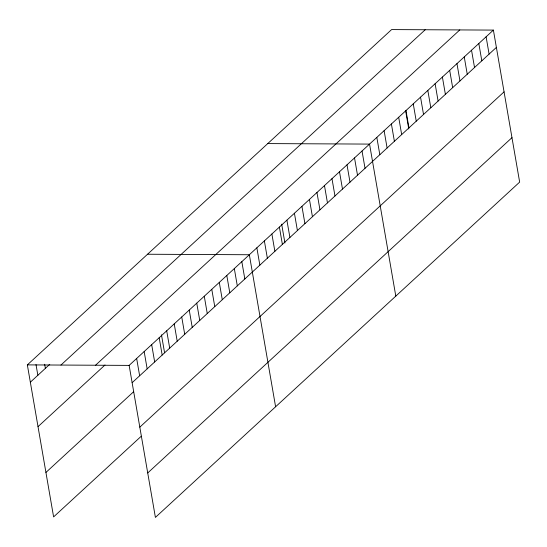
<?xml version="1.0" encoding="UTF-8"?>
<svg xmlns="http://www.w3.org/2000/svg" width="547" height="547" viewBox="0 0 547 547"><rect width="100%" height="100%" fill="white"/><g stroke="black" fill="none" stroke-linecap="round" stroke-linejoin="round"><path stroke-width="0.82" d="M141.256 436.226L53.606 516.908L27.35 364.89L391.597 29.586L493.394 30.092L519.65 182.11L155.403 517.414L129.14 365.389L493.394 30.092M30.338 382.196L49.75 364.336M60.943 365.054L425.19 29.757M95.547 365.225L459.801 29.928M38.017 426.653L105.003 364.986M132.128 382.702L496.382 47.404M45.927 472.451L133.577 391.775M139.806 427.159L504.06 91.855M147.724 472.957L511.971 137.659M267.757 143.588L369.546 144.093L395.802 296.112M147.553 254.239L249.343 254.745L275.599 406.763M27.35 364.89L129.14 365.389M486.105 36.799L489.1 54.112M478.823 43.507L481.811 60.813M471.535 50.208L474.529 67.52M464.253 56.915L467.241 74.228M456.964 63.623L459.959 80.935M449.682 70.331L452.67 87.636M442.393 77.031L445.388 94.344M435.111 83.739L438.099 101.051M427.829 90.446L430.817 107.759M420.54 97.154L423.528 114.467M413.258 103.862L416.246 121.167M405.97 110.562L408.965 127.875M405.662 110.979L408.766 128.976M398.688 117.27L401.676 134.583M391.399 123.978L394.394 141.29M384.117 130.685L387.105 147.991M376.828 137.386L379.823 154.698M362.032 151.013L365.027 168.319M354.524 157.926L357.512 175.238M347.01 164.838L349.998 182.151M339.496 171.758L342.484 189.071M331.981 178.671L334.976 195.983M324.474 185.59L327.462 202.896M316.959 192.503L319.947 209.816M309.445 199.416L312.433 216.728M301.93 206.335L304.925 223.648M294.423 213.248L297.411 230.56M286.908 220.167L289.896 237.473M281.671 224.167L284.925 242.977M279.394 227.08L282.382 244.393M271.88 233.993L274.874 251.305M264.372 240.912L267.36 258.225M256.858 247.825L259.846 265.138M241.829 261.657L244.824 278.97M234.321 268.577L237.309 285.883M226.807 275.49L229.795 292.802M219.292 282.402L222.28 299.715M211.778 289.322L214.773 306.635M204.27 296.235L207.258 313.547M196.756 303.154L199.744 320.46M189.241 310.067L192.229 327.38M181.727 316.98L184.722 334.292M174.22 323.899L177.207 341.212M166.705 330.812L169.693 348.124M161.468 334.812L164.579 352.808M159.191 337.731L162.179 355.044M151.676 344.644L154.671 361.957M144.169 351.564L147.157 368.869M136.654 358.476L139.642 375.789M44.656 364.247L45.367 368.37M35.999 364.569L37.852 375.283"/></g></svg>
